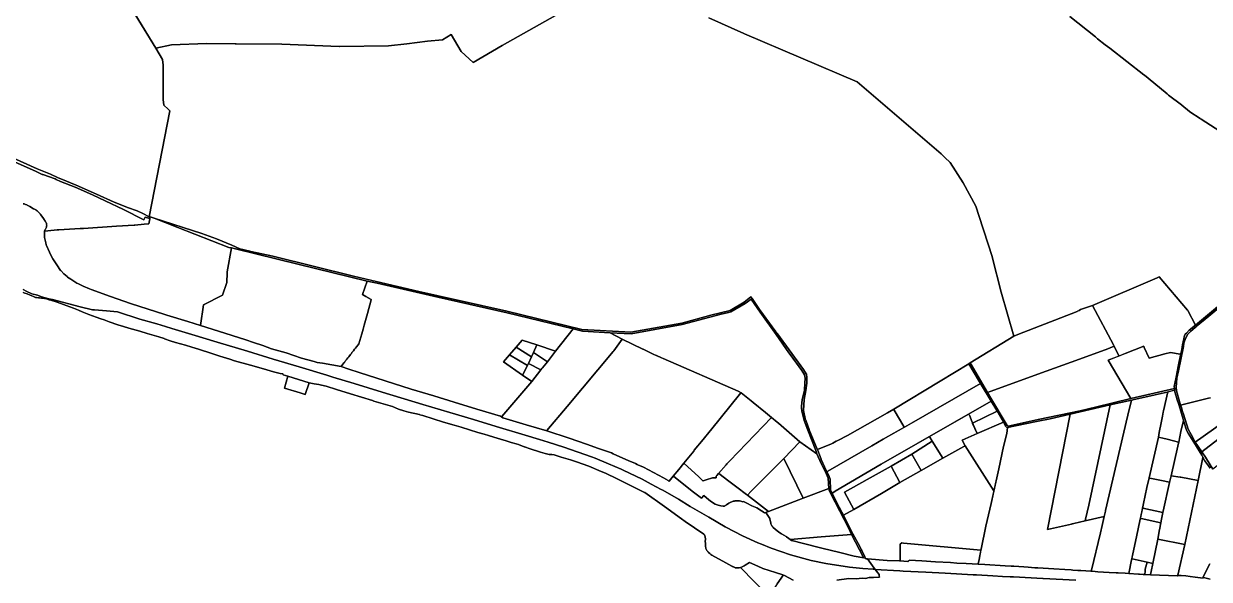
# Model space of a CAD drawing. Header units: metres. Extents: x 3 to 1005126, y 39 to 4383651.
# Drawn here: x 481018 to 484757, y 4370981 to 4372733 of the extents above; entities that cross this region are included whole.
import ezdxf

# ---------------------------------------------------------------- set-up
doc = ezdxf.new("R2010")
doc.units = ezdxf.units.M
doc.header["$MEASUREMENT"] = 0
doc.layers.add('TM_Llucmajor', color=7, linetype='Continuous')

msp = doc.modelspace()

# ---------------------------------------------------------------- linework, layer by layer
at = {"layer": 'TM_Llucmajor', "linetype": 'Continuous', "flags": 128}
for points in [[(481287.5, 4372897), (481434.6, 4372655.7), (481455.4, 4372619.7), (481457.9, 4372602.1), (481457.9, 4372601.6), (481457.7, 4372574.9), (481457.5, 4372552.1), (481457.4, 4372538.8), (481457.4, 4372538.2), (481458.1, 4372493.3), (481460.2, 4372476), (481473, 4372463.4), (481474.4, 4372462.1), (481478.3, 4372458.2), (481413.6, 4372124.1), (481393.3, 4372133.7), (481375.6, 4372142.5), (481345.1, 4372153), (481306.4, 4372168.3), (481303, 4372169.9), (481247.2, 4372195.5), (481183.1, 4372223), (481182.9, 4372223.1), (481134.7, 4372243.2), (481126.3, 4372246.8), (481124.1, 4372247.7), (481101.9, 4372258.4), (481060, 4372275.4), (480973.7, 4372313.4)], [(482695, 4372758.6), (482526.4, 4372663.7), (482435.5, 4372610.4), (482397.3, 4372644.9), (482366, 4372698.4), (482338.7, 4372682.2), (482291.1, 4372678), (482226.3, 4372669.1), (482168.4, 4372662.8), (482013.8, 4372660.4), (482013, 4372660.5), (481831.4, 4372668.6), (481688, 4372669.5), (481684.3, 4372669.5), (481594.1, 4372670), (481483.7, 4372665.9), (481434.6, 4372655.7), (481287.8, 4372896.6)], [(483178.2, 4372751.5), (483288.7, 4372701.5), (483291.2, 4372700.4), (483646.7, 4372549.3), (483911.4, 4372322.3), (483913.7, 4372320.1), (483914.5, 4372319.3), (483922.7, 4372311), (483939.2, 4372294.6), (483980.3, 4372231.3), (484020, 4372157.4), (484042.8, 4372089), (484046, 4372079.2), (484072.2, 4371998.6), (484072.4, 4371997.8), (484100.5, 4371885.6), (484139.9, 4371747.6), (484002.7, 4371662.9), (483998.7, 4371660.1), (483908.1, 4371605.3), (483761.8, 4371516.9), (483742.4, 4371505.9), (483615.9, 4371434.3), (483615.4, 4371434), (483585.1, 4371418.4), (483580.3, 4371415.7), (483569.8, 4371409.9), (483565.7, 4371407.6), (483520.8, 4371389.8), (483520.5, 4371390.5), (483520.4, 4371390.8), (483495, 4371452.4), (483494.8, 4371452.8), (483483.9, 4371482.4), (483483.8, 4371482.5), (483476.6, 4371512.6), (483478.8, 4371547.1), (483484.9, 4371576.3), (483487.1, 4371599.5), (483487.3, 4371615.8), (483486, 4371628.2), (483485.9, 4371628.3), (483476.7, 4371642.4), (483476.6, 4371642.5), (483394.8, 4371754.7), (483393.5, 4371756.4), (483390.3, 4371760.9), (483338.7, 4371831.8), (483315, 4371865.8), (483313.8, 4371867.4), (483311.2, 4371871.1), (483290.3, 4371854.5), (483246, 4371828.6), (483184.3, 4371813), (483093.6, 4371788.5), (482932.8, 4371759.4), (482777.6, 4371768.6), (482541.1, 4371826.1), (482461.6, 4371843.6), (482324.8, 4371874.6), (482264.3, 4371888.6), (482061.6, 4371935.5), (481803.9, 4371999.2), (481733.7, 4372014.1), (481731.6, 4372014.7), (481730.8, 4372014.9), (481699.3, 4372023.2), (481673.9, 4372033.8), (481626.3, 4372053.7), (481579.1, 4372071.3), (481429, 4372119.2), (481416.3, 4372124.1), (481416.2, 4372123.3), (481416.2, 4372123.3), (481413.6, 4372124.1), (481478.3, 4372458.2), (481474.4, 4372462.1), (481473, 4372463.4), (481460.2, 4372476), (481458.1, 4372493.3), (481457.4, 4372538.2), (481457.4, 4372538.8), (481457.5, 4372552.1), (481457.7, 4372574.9), (481457.9, 4372601.6), (481457.9, 4372602.1), (481455.4, 4372619.7), (481434.6, 4372655.7), (481483.7, 4372665.9), (481594.1, 4372670), (481684.3, 4372669.5), (481688, 4372669.5), (481831.4, 4372668.6), (482013, 4372660.5), (482013.8, 4372660.4), (482168.4, 4372662.8), (482226.3, 4372669.1), (482291.1, 4372678), (482338.7, 4372682.2), (482366, 4372698.4), (482397.3, 4372644.9), (482435.5, 4372610.4), (482526.4, 4372663.7), (482695, 4372758.6)], [(484884.5, 4371924.8), (484713.2, 4371781.6), (484688.6, 4371828), (484687.9, 4371829.3), (484598.6, 4371934.3), (484592.1, 4371931.6), (484388.1, 4371843.5), (484351.1, 4371831.2), (484350.9, 4371831.1), (484345.9, 4371828.5), (484341.3, 4371826.1), (484340.2, 4371825.5), (484152.6, 4371752.5), (484139.9, 4371747.6), (484100.5, 4371885.6), (484072.4, 4371997.8), (484072.2, 4371998.6), (484046, 4372079.2), (484042.8, 4372089), (484020, 4372157.4), (483980.3, 4372231.3), (483939.2, 4372294.6), (483922.7, 4372311), (483914.5, 4372319.3), (483913.7, 4372320.1), (483911.4, 4372322.3), (483646.7, 4372549.3), (483291.2, 4372700.4), (483288.7, 4372701.5), (483178.2, 4372751.5)], [(484805, 4372384.3), (484731.6, 4372431.4), (484729.2, 4372432.9), (484727.8, 4372433.8), (484695.5, 4372454.4), (484694.1, 4372455.6), (484670.2, 4372476), (484668.8, 4372477.1), (484628, 4372507.5), (484627.6, 4372507.7), (484624.5, 4372510.3), (484623.7, 4372511), (484599.3, 4372531.1), (484552.1, 4372570.2), (484550.4, 4372571.5), (484443.1, 4372655), (484428.6, 4372666.3), (484404.1, 4372685.3), (484402.1, 4372687), (484398.5, 4372689.9), (484397.5, 4372690.7), (484317.4, 4372755.8)], [(484317.4, 4372755.8), (484397.5, 4372690.7), (484398.5, 4372689.9), (484402.1, 4372687), (484404.1, 4372685.3), (484428.6, 4372666.3), (484443.1, 4372655), (484550.4, 4372571.5), (484552.1, 4372570.2), (484599.3, 4372531.1), (484623.7, 4372511), (484624.5, 4372510.3), (484627.6, 4372507.7), (484628, 4372507.5), (484668.8, 4372477.1), (484670.2, 4372476), (484694.1, 4372455.6), (484695.5, 4372454.4), (484727.8, 4372433.8), (484729.2, 4372432.9), (484731.6, 4372431.4), (484805, 4372384.3)], [(480973.7, 4372313.4), (481060, 4372275.4), (481101.9, 4372258.4), (481124.1, 4372247.7), (481126.3, 4372246.8), (481134.7, 4372243.2), (481182.9, 4372223.1), (481183.1, 4372223), (481247.2, 4372195.5), (481303, 4372169.9), (481306.4, 4372168.3), (481345.1, 4372153), (481375.6, 4372142.5), (481393.3, 4372133.7), (481413.6, 4372124.1), (481416.2, 4372123.3), (481415.2, 4372117.8), (481415.2, 4372117.8), (481411.7, 4372119.5), (481401.1, 4372122.6), (481396.9, 4372114.2), (481332.1, 4372146.3), (481275.2, 4372174.4), (481234.3, 4372193), (481180.4, 4372216.8), (481134.2, 4372234.9), (481119.8, 4372241.8), (481117.5, 4372242.9), (481078.7, 4372256.6), (481075.9, 4372257.6), (481057.1, 4372266.4), (480970, 4372305.4)], [(480970, 4372305.4), (481057.1, 4372266.4), (481075.9, 4372257.6), (481078.7, 4372256.6), (481117.5, 4372242.9), (481119.8, 4372241.8), (481134.2, 4372234.9), (481180.4, 4372216.8), (481234.3, 4372193), (481275.2, 4372174.4), (481332.1, 4372146.3), (481396.9, 4372114.2), (481401.1, 4372122.6), (481411.7, 4372119.5), (481415.2, 4372117.8), (481412.4, 4372101.4), (481412.4, 4372101.4), (481397.4, 4372100.2), (481368.7, 4372097.8), (481366.5, 4372097.6), (481310.6, 4372093.9), (481206.9, 4372087.1), (481197.7, 4372086.4), (481195.7, 4372086.3), (481128.9, 4372082.5), (481127.6, 4372082.5), (481123.7, 4372082.1), (481093.5, 4372079.2), (481084, 4372078.3), (481083.8, 4372078.3), (481083.9, 4372079.4), (481085.9, 4372083.3), (481087, 4372085.1), (481088, 4372086.9), (481088.9, 4372088.8), (481089.1, 4372089.4), (481089.5, 4372090.8), (481089.6, 4372091), (481090, 4372092.8), (481090.2, 4372094.9), (481090.3, 4372096.9), (481090.2, 4372099), (481089.8, 4372101.1), (481089.4, 4372102.8), (481089.3, 4372103.1), (481088.5, 4372105.1), (481087.6, 4372107), (481086.5, 4372108.8), (481085.5, 4372110.2), (481079.9, 4372118.5), (481077.9, 4372121.4), (481071.1, 4372130.9), (481069.3, 4372133.1), (481066.6, 4372136.4), (481064.3, 4372138.8), (481063.5, 4372139.5), (481060.2, 4372142.4), (481057.3, 4372144.5), (481056.2, 4372145.2), (481053.5, 4372146.8), (481052, 4372147.7), (481051.8, 4372147.8), (481048.7, 4372149.3), (481037, 4372156.2), (481031, 4372159.4), (481028.5, 4372160.7), (481027.2, 4372161.3), (481023.1, 4372162.9), (481019, 4372164.1), (481016.6, 4372164.6)], [(481016.6, 4372164.6), (481019, 4372164.1), (481023.1, 4372162.9), (481027.2, 4372161.3), (481028.5, 4372160.7), (481031, 4372159.4), (481037, 4372156.2), (481048.7, 4372149.3), (481051.8, 4372147.8), (481052, 4372147.7), (481053.5, 4372146.8), (481056.2, 4372145.2), (481057.3, 4372144.5), (481060.2, 4372142.4), (481063.5, 4372139.5), (481064.3, 4372138.8), (481066.6, 4372136.4), (481069.3, 4372133.1), (481071.1, 4372130.9), (481077.9, 4372121.4), (481079.9, 4372118.5), (481085.5, 4372110.2), (481086.5, 4372108.8), (481087.6, 4372107), (481088.5, 4372105.1), (481089.3, 4372103.1), (481089.4, 4372102.8), (481089.8, 4372101.1), (481090.2, 4372099), (481090.3, 4372096.9), (481090.2, 4372094.9), (481090, 4372092.8), (481089.6, 4372091), (481089.5, 4372090.8), (481089.1, 4372089.4), (481088.9, 4372088.8), (481088, 4372086.9), (481087, 4372085.1), (481085.9, 4372083.3), (481083.9, 4372079.4), (481083.8, 4372078.3), (481083.7, 4372076.9), (481083.4, 4372067.9), (481083.9, 4372058.9), (481085.2, 4372050), (481087.3, 4372041.2), (481089.1, 4372035.4), (481090.1, 4372032.7), (481098.7, 4372012.1), (481098.9, 4372011.6), (481109.5, 4371991.5), (481121.9, 4371972.3), (481133.9, 4371954.8), (481134.6, 4371954), (481144.3, 4371943.9), (481154.4, 4371935.1), (481154.8, 4371934.8), (481156.3, 4371933.1), (481166.1, 4371926.6), (481185.1, 4371914.7), (481190.2, 4371911.9), (481205, 4371904.6), (481225.7, 4371896.2), (481230.1, 4371894.4), (481291.5, 4371872.3), (481354.9, 4371850.4), (481462.7, 4371815.6), (481468.8, 4371813.6), (481535.1, 4371793.6), (481631.7, 4371763), (481718, 4371735.7), (481742.6, 4371727), (481772.3, 4371717.7), (481799.1, 4371707.3), (481845.8, 4371694.2), (481893.9, 4371678.1), (481933.5, 4371667.4), (481942.8, 4371664.7), (481959.7, 4371662.5), (482018.5, 4371651.1), (482043.3, 4371643), (482076.2, 4371632.9), (482157.8, 4371605.9), (482240, 4371580.4), (482311.7, 4371558.8), (482375.2, 4371538.7), (482447, 4371517.1), (482521.5, 4371494.7), (482524.3, 4371492.9), (482528.9, 4371490), (482602.5, 4371467.5), (482667.2, 4371448.4), (482667.6, 4371448.3), (482737.7, 4371425.2), (482792.7, 4371406.4), (482831, 4371393.4), (482858.9, 4371383.9), (482871.1, 4371378.9), (482877, 4371376.2), (482878.5, 4371375.6), (482923.8, 4371355.4), (482946.9, 4371345.6), (482953, 4371342.8), (482955, 4371341.8), (482972, 4371333.8), (483004.1, 4371317.5), (483035.4, 4371300.1), (483050.1, 4371292), (483052.6, 4371290.4), (483053.1, 4371290), (483066.1, 4371305.8), (483066.8, 4371305.3), (483126.2, 4371258.3), (483155, 4371236), (483163, 4371245), (483163.2, 4371244.9), (483178.6, 4371231.1), (483186.8, 4371224.4), (483198, 4371218), (483207.5, 4371214.7), (483216.1, 4371211.8), (483223.9, 4371210.9), (483225.6, 4371211.1), (483227.4, 4371211.5), (483229.1, 4371212.1), (483229.4, 4371212.3), (483230.7, 4371212.9), (483232.3, 4371213.9), (483233.7, 4371215), (483242, 4371220.2), (483243.6, 4371221.2), (483246.1, 4371222.6), (483247.5, 4371223.3), (483251.5, 4371225.1), (483255.7, 4371226.5), (483259, 4371227.4), (483260, 4371227.6), (483263.8, 4371228.1), (483267.6, 4371228.4), (483271.4, 4371228.3), (483275.1, 4371227.8), (483275.5, 4371227.8), (483278.9, 4371227.1), (483282.5, 4371226), (483284.8, 4371225.1), (483287.5, 4371225.6), (483298.2, 4371220.8), (483313.9, 4371212.6), (483324.6, 4371208), (483329.7, 4371205.6), (483345.1, 4371196.8), (483349.9, 4371193.4), (483351, 4371192.5), (483354, 4371189.9), (483358.4, 4371191.5), (483358.4, 4371191.5), (483371, 4371172.1), (483371.1, 4371171.6), (483373.9, 4371157.8), (483374.4, 4371155.7), (483375, 4371153.7), (483375.9, 4371151.7), (483376.9, 4371149.9), (483377.2, 4371149.3), (483378.1, 4371148.1), (483379.4, 4371146.5), (483380.9, 4371145), (483381.7, 4371144.3), (483394.4, 4371133.5), (483402.4, 4371127.5), (483408.1, 4371123.7), (483422.5, 4371115.2), (483423.8, 4371114.6), (483430.8, 4371109.7), (483439.1, 4371103.3), (483443.8, 4371101.7), (483444.3, 4371101.6), (483473.2, 4371094.2), (483534.7, 4371078.4), (483591.1, 4371064.9), (483637.1, 4371053.9), (483666.8, 4371047.8), (483671.8, 4371046.7), (483673.6, 4371045.3), (483678.9, 4371045), (483694.2, 4371023.3), (483703.1, 4371011.7), (483697, 4371012.2), (483664, 4371014.9), (483621.9, 4371018.8), (483547.5, 4371030.1), (483501.2, 4371039.9), (483436, 4371057.5), (483375, 4371078.6), (483344.5, 4371091), (483333, 4371095.7), (483284.5, 4371117.6), (483231.7, 4371145.1), (483230.1, 4371146), (483178.4, 4371176.1), (483119.9, 4371210.3), (483082.4, 4371233.1), (483033, 4371261.3), (483027.8, 4371264.1), (482997.1, 4371280.4), (482967.8, 4371295.9), (482908.7, 4371324.6), (482902.3, 4371327.7), (482862.3, 4371344.4), (482819.8, 4371362.2), (482808.4, 4371366.9), (482720.8, 4371397.1), (482671.6, 4371412.6), (482644.8, 4371421), (482599.5, 4371435.3), (482507.4, 4371462.9), (482436, 4371484.4), (482362.1, 4371506.5), (482276.9, 4371532.1), (482148.8, 4371570.5), (482060.4, 4371598.1), (481992.9, 4371618.3), (481973.4, 4371624.1), (481886.4, 4371650.1), (481804.7, 4371674.5), (481724, 4371699.7), (481627.9, 4371728), (481547.9, 4371752.4), (481485, 4371771.6), (481464.7, 4371777.8), (481437.7, 4371786), (481384, 4371801.3), (481313.3, 4371823.7), (481278.6, 4371826.8), (481240.7, 4371830.2), (481235.3, 4371830.2), (481195.7, 4371839.9), (481108.6, 4371862.6), (481097.5, 4371865.5), (481073.5, 4371871.8), (481061.4, 4371876.1), (481043.9, 4371880.6), (481025.9, 4371889.3), (481018, 4371893.1), (481015.7, 4371894.2)], [(484759.2, 4371330.7), (484754, 4371337.9), (484742.1, 4371355.3), (484738.8, 4371361.7), (484733, 4371372.1), (484716.7, 4371398.9), (484716.8, 4371399), (484690.6, 4371441.6), (484686, 4371448.3), (484683, 4371456.9), (484674.7, 4371485.2), (484661.3, 4371528.9), (484654.5, 4371549.8), (484654.2, 4371551), (484647.8, 4371571.3), (484646.5, 4371576.8), (484647.8, 4371577.1), (484646.7, 4371582.5), (484646.4, 4371588.2), (484652.1, 4371618.2), (484660.1, 4371657.3), (484666.1, 4371687.6), (484669.8, 4371705), (484671.9, 4371720.3), (484674.1, 4371729.1), (484676.4, 4371738.8), (484677.9, 4371744.9), (484680.1, 4371751.6), (484680.9, 4371754.1), (484684.5, 4371757), (484693.8, 4371765.8), (484713.2, 4371781.6), (484884.5, 4371924.8)], [(481015.7, 4371894.2), (481018, 4371893.1), (481025.9, 4371889.3), (481043.9, 4371880.6), (481061.4, 4371876.1), (481073.5, 4371871.8), (481097.5, 4371865.5), (481108.6, 4371862.6), (481195.7, 4371839.9), (481235.3, 4371830.2), (481240.7, 4371830.2), (481278.6, 4371826.8), (481313.3, 4371823.7), (481384, 4371801.3), (481437.7, 4371786), (481464.7, 4371777.8), (481485, 4371771.6), (481547.9, 4371752.4), (481627.9, 4371728), (481724, 4371699.7), (481804.7, 4371674.5), (481886.4, 4371650.1), (481973.4, 4371624.1), (481992.9, 4371618.3), (482060.4, 4371598.1), (482148.8, 4371570.5), (482276.9, 4371532.1), (482362.1, 4371506.5), (482436, 4371484.4), (482507.4, 4371462.9), (482599.5, 4371435.3), (482644.8, 4371421), (482671.6, 4371412.6), (482720.8, 4371397.1), (482808.4, 4371366.9), (482819.8, 4371362.2), (482862.3, 4371344.4), (482902.3, 4371327.7), (482908.7, 4371324.6), (482967.8, 4371295.9), (482997.1, 4371280.4), (483027.8, 4371264.1), (483033, 4371261.3), (483082.4, 4371233.1), (483119.9, 4371210.3), (483178.4, 4371176.1), (483230.1, 4371146), (483231.7, 4371145.1), (483284.5, 4371117.6), (483333, 4371095.7), (483344.5, 4371091), (483375, 4371078.6), (483436, 4371057.5), (483501.2, 4371039.9), (483547.5, 4371030.1), (483621.9, 4371018.8), (483664, 4371014.9), (483697, 4371012.2), (483703.1, 4371011.7), (483715.2, 4370995.7), (483716, 4370991.6), (483716.7, 4370987.8), (483698, 4370986.4), (483684.4, 4370986), (483672.2, 4370983.5), (483662.2, 4370983.7), (483652.1, 4370983), (483644.7, 4370982.5), (483620.2, 4370982.7), (483582.2, 4370978.3)], [(481016.4, 4371885.5), (481021.7, 4371883.4), (481028.7, 4371880.9), (481038.5, 4371877), (481048.3, 4371872.4), (481054.8, 4371869.6), (481058.7, 4371868.8), (481064.1, 4371868.4), (481067.8, 4371868.1), (481073.9, 4371867.6), (481079.8, 4371866.7), (481083.4, 4371866.2), (481089.9, 4371864.5), (481098.4, 4371862.3), (481100.3, 4371861.7), (481123, 4371854.1), (481151.9, 4371843.8), (481175, 4371835.5), (481190.2, 4371829.2), (481202.4, 4371823.8), (481223.3, 4371815.5), (481245.9, 4371807.7), (481260.8, 4371802.3), (481271.5, 4371798.4), (481287.8, 4371792.4), (481315.1, 4371783.4), (481332.5, 4371777.6), (481349.6, 4371772.6), (481384.2, 4371762.7), (481406.9, 4371755.9), (481444.4, 4371744.7), (481460.3, 4371739.5), (481461.4, 4371739.2), (481480.1, 4371732.7), (481496.6, 4371727.8), (481527.8, 4371718.6), (481548.5, 4371712.5), (481568.9, 4371706.7), (481611.4, 4371692.6), (481636.5, 4371684.5), (481667.6, 4371674.5), (481682.2, 4371670), (481732.7, 4371656.1), (481766.5, 4371646.8), (481784.4, 4371641.1), (481805.6, 4371635.2), (481827, 4371630), (481835.3, 4371628.6), (481836.4, 4371625.3), (481850.8, 4371620.8), (481840.2, 4371582.8), (481889.3, 4371568.4), (481905.9, 4371563.6), (481917.8, 4371600.2), (481934.2, 4371596.9), (481948.3, 4371594.4), (481957.4, 4371592.6), (481972, 4371589.1), (482004.2, 4371578.7), (482048.4, 4371565.2), (482118.2, 4371543.9), (482121.9, 4371542.8), (482180.8, 4371525.3), (482200.2, 4371517.3), (482216.7, 4371512.1), (482231.7, 4371507.9), (482265.6, 4371499.9), (482266.8, 4371499.5), (482276.2, 4371496.6), (482341.5, 4371476.5), (482375.1, 4371466.9), (482397.9, 4371459.9), (482449.8, 4371443.8), (482470.3, 4371437.9), (482483.7, 4371433.6), (482500.5, 4371428.7), (482521.3, 4371422.7), (482539.3, 4371417), (482555.2, 4371412.2), (482570.4, 4371407.7), (482577.8, 4371405.2), (482595.7, 4371398.3), (482597.1, 4371397.9), (482600.2, 4371396.9), (482612.1, 4371392.9), (482648.1, 4371382), (482662.7, 4371377.5), (482674.7, 4371374.6), (482683.6, 4371373.7), (482690.7, 4371372.7), (482694, 4371371.9), (482712.9, 4371365.9), (482742, 4371357), (482761.6, 4371350.6), (482799.6, 4371337), (482838.6, 4371321), (482852.5, 4371315), (482854.3, 4371314.2), (482886.8, 4371298.9), (482973.2, 4371255.5), (482976.5, 4371253.9), (483038.6, 4371209.9), (483092.4, 4371171.2), (483104.3, 4371162.9), (483162.2, 4371122.9), (483163, 4371122.3), (483164, 4371121.4), (483164.8, 4371120.4), (483165.4, 4371119.2), (483165.6, 4371118.7), (483165.9, 4371118), (483166.7, 4371114.9), (483167.3, 4371111.8), (483167.5, 4371110.2), (483167.6, 4371108.6), (483167.6, 4371105.4), (483167.3, 4371102.3), (483167.7, 4371092.2), (483168.4, 4371084.2), (483168.5, 4371082.7), (483168.9, 4371080.4), (483169.5, 4371078.2), (483170.2, 4371076), (483171.2, 4371073.9), (483172.5, 4371071.5), (483173.9, 4371069.3), (483175.6, 4371067.3), (483176, 4371066.8), (483177.4, 4371065.3), (483181.2, 4371061.9), (483182.2, 4371061.1), (483185.2, 4371058.9), (483187.9, 4371056.3), (483231.7, 4371032.4), (483250.8, 4371021.9), (483252.4, 4371021.4), (483254.5, 4371020.5), (483255.4, 4371020), (483256.5, 4371019.4), (483258.4, 4371018.4), (483260.5, 4371017.6), (483261.7, 4371017.2), (483262.6, 4371017), (483264.5, 4371016.7), (483266.4, 4371016.6), (483267, 4371016.6), (483268.2, 4371016.7), (483274.3, 4371017.2), (483278, 4371017.8), (483368.2, 4370926.4)], [(483444.7, 4370977.8), (483417.6, 4370993), (483417.1, 4370992.4), (483414, 4370994), (483411.6, 4370994.7), (483389.2, 4371001.7), (483348.8, 4371014.2), (483332.5, 4371021.8), (483307.1, 4371033.6), (483293.2, 4371025.2), (483289.8, 4371023.3), (483281.2, 4371019.2), (483278, 4371017.8), (483274.3, 4371017.2), (483268.2, 4371016.7), (483267, 4371016.6), (483266.4, 4371016.6), (483264.5, 4371016.7), (483262.6, 4371017), (483261.7, 4371017.2), (483260.5, 4371017.6), (483258.4, 4371018.4), (483256.5, 4371019.4), (483255.4, 4371020), (483254.5, 4371020.5), (483252.4, 4371021.4), (483250.8, 4371021.9), (483231.7, 4371032.4), (483187.9, 4371056.3), (483185.2, 4371058.9), (483182.2, 4371061.1), (483181.2, 4371061.9), (483177.4, 4371065.3), (483176, 4371066.8), (483175.6, 4371067.3), (483173.9, 4371069.3), (483172.5, 4371071.5), (483171.2, 4371073.9), (483170.2, 4371076), (483169.5, 4371078.2), (483168.9, 4371080.4), (483168.5, 4371082.7), (483168.4, 4371084.2), (483167.7, 4371092.2), (483167.3, 4371102.3), (483167.6, 4371105.4), (483167.6, 4371108.6), (483167.5, 4371110.2), (483167.3, 4371111.8), (483166.7, 4371114.9), (483165.9, 4371118), (483165.6, 4371118.7), (483165.4, 4371119.2), (483164.8, 4371120.4), (483164, 4371121.4), (483163, 4371122.3), (483162.2, 4371122.9), (483104.3, 4371162.9), (483092.4, 4371171.2), (483038.6, 4371209.9), (482976.5, 4371253.9), (482973.2, 4371255.5), (482886.8, 4371298.9), (482854.3, 4371314.2), (482852.5, 4371315), (482838.6, 4371321), (482799.6, 4371337), (482761.6, 4371350.6), (482742, 4371357), (482712.9, 4371365.9), (482694, 4371371.9), (482690.7, 4371372.7), (482683.6, 4371373.7), (482674.7, 4371374.6), (482662.7, 4371377.5), (482648.1, 4371382), (482612.1, 4371392.9), (482600.2, 4371396.9), (482597.1, 4371397.9), (482595.7, 4371398.3), (482577.8, 4371405.2), (482570.4, 4371407.7), (482555.2, 4371412.2), (482539.3, 4371417), (482521.3, 4371422.7), (482500.5, 4371428.7), (482483.7, 4371433.6), (482470.3, 4371437.9), (482449.8, 4371443.8), (482397.9, 4371459.9), (482375.1, 4371466.9), (482341.5, 4371476.5), (482276.2, 4371496.6), (482266.8, 4371499.5), (482265.6, 4371499.9), (482231.7, 4371507.9), (482216.7, 4371512.1), (482200.2, 4371517.3), (482180.8, 4371525.3), (482121.9, 4371542.8), (482118.2, 4371543.9), (482048.4, 4371565.2), (482004.2, 4371578.7), (481972, 4371589.1), (481957.4, 4371592.6), (481948.3, 4371594.4), (481934.2, 4371596.9), (481917.8, 4371600.2), (481850.8, 4371620.8), (481836.4, 4371625.3), (481835.3, 4371628.6), (481827, 4371630), (481805.6, 4371635.2), (481784.4, 4371641.1), (481766.5, 4371646.8), (481732.7, 4371656.1), (481682.2, 4371670), (481667.6, 4371674.5), (481636.5, 4371684.5), (481611.4, 4371692.6), (481568.9, 4371706.7), (481548.5, 4371712.5), (481527.8, 4371718.6), (481496.6, 4371727.8), (481480.1, 4371732.7), (481461.4, 4371739.2), (481460.3, 4371739.5), (481444.4, 4371744.7), (481406.9, 4371755.9), (481384.2, 4371762.7), (481349.6, 4371772.6), (481332.5, 4371777.6), (481315.1, 4371783.4), (481287.8, 4371792.4), (481271.5, 4371798.4), (481260.8, 4371802.3), (481245.9, 4371807.7), (481223.3, 4371815.5), (481202.4, 4371823.8), (481190.2, 4371829.2), (481175, 4371835.5), (481151.9, 4371843.8), (481123, 4371854.1), (481100.3, 4371861.7), (481098.4, 4371862.3), (481089.9, 4371864.5), (481083.4, 4371866.2), (481079.8, 4371866.7), (481073.9, 4371867.6), (481067.8, 4371868.1), (481064.1, 4371868.4), (481058.7, 4371868.8), (481054.8, 4371869.6), (481048.3, 4371872.4), (481038.5, 4371877), (481028.7, 4371880.9), (481021.7, 4371883.4), (481016.4, 4371885.5)], [(484760.7, 4371553.3), (484753.9, 4371551.5), (484666, 4371529.2), (484652.9, 4371574.7), (484652.9, 4371574.7), (484652.2, 4371586.9), (484654.9, 4371614.5), (484659.6, 4371638.4), (484675.6, 4371715.1), (484675.6, 4371715.2), (484676.6, 4371725.1), (484681.3, 4371740.4), (484687.5, 4371751.9), (484688.3, 4371752.7), (484697.3, 4371762.2), (484712.2, 4371774.7), (484715, 4371777), (484715.3, 4371777.3), (484755, 4371810.3), (484860.2, 4371897.9)], [(484860.2, 4371897.9), (484755, 4371810.3), (484715.3, 4371777.3), (484715, 4371777), (484712.2, 4371774.7), (484697.3, 4371762.2), (484688.3, 4371752.7), (484687.5, 4371751.9), (484681.3, 4371740.4), (484676.6, 4371725.1), (484675.6, 4371715.2), (484675.6, 4371715.1), (484659.6, 4371638.4), (484654.9, 4371614.5), (484652.2, 4371586.9), (484652.9, 4371574.7), (484666, 4371529.2), (484668.6, 4371522.3), (484672.5, 4371509.6), (484675.1, 4371501.1), (484689.7, 4371453.6), (484700.1, 4371437), (484712.7, 4371413), (484733.5, 4371383), (484744.5, 4371365.4), (484747.8, 4371360.1), (484767.8, 4371327.8)], [(484802.7, 4371477.4), (484712.7, 4371413), (484700.1, 4371437), (484689.7, 4371453.6), (484675.1, 4371501.1), (484672.5, 4371509.6), (484668.6, 4371522.3), (484668.6, 4371522.3), (484666, 4371529.2), (484753.9, 4371551.5), (484760.7, 4371553.3)], [(484758, 4371029.6), (484754.2, 4371021.7), (484736.4, 4370985.3), (484736.4, 4370985.3), (484737.1, 4370985.2), (484737.5, 4370985.1), (484737, 4370983.8), (484712.5, 4370987.6), (484696, 4370989.7), (484682.4, 4370991.1), (484668.4, 4370992.1), (484658, 4370992.9), (484657.5, 4370991), (484656.6, 4370991), (484657, 4370992.6), (484657.2, 4370993.5), (484679.8, 4371090.5), (484721.9, 4371291.9), (484736.8, 4371364.4), (484736.9, 4371365.1), (484738.8, 4371361.7), (484742.1, 4371355.3), (484754, 4371337.9), (484759.2, 4371330.7)], [(484336.3, 4370977.7), (484232.8, 4370983.5), (484231.8, 4370983.5), (484139.7, 4370988.2), (484133, 4370988.5), (484128.3, 4370988.7), (484104.3, 4370989.9), (484074.5, 4370991.5), (484022.4, 4370994.5), (484012.2, 4370995), (483924.2, 4370999.4), (483862.7, 4371003), (483791.4, 4371006.5), (483780.4, 4371007.1), (483760.4, 4371008.4), (483721.6, 4371010.8), (483703.1, 4371011.7), (483694.2, 4371023.3), (483678.9, 4371045), (483740.9, 4371040.1), (483780.3, 4371038.4), (483780.9, 4371038.3), (483805.8, 4371037.1), (483806.7, 4371037.1), (483807.5, 4371037.4), (483808.3, 4371037.8), (483809, 4371038.4), (483809.3, 4371038.9), (483809.5, 4371039.2), (483809.8, 4371040), (483809.9, 4371040.8), (483849.9, 4371038.4), (483893.4, 4371035.7), (483940.6, 4371033.2), (483960.2, 4371031.9), (483990, 4371030.4), (484027.8, 4371028.2), (484029.4, 4371028.1), (484048.7, 4371027), (484112.8, 4371023.5), (484131.7, 4371022.5), (484135.5, 4371022.2), (484140.1, 4371021.9), (484171.4, 4371020), (484171.5, 4371019.4), (484185.2, 4371018.5), (484206.1, 4371017.1), (484216.4, 4371016.5), (484233.3, 4371015.4), (484266.8, 4371013.2), (484301.1, 4371011.2), (484321, 4371009.9), (484326, 4371009.5), (484342.2, 4371008.8), (484351.9, 4371007.8), (484383.5, 4371006), (484384.8, 4371006), (484396.9, 4371005.2), (484405.1, 4371004.6), (484440.8, 4371002.5), (484463.1, 4371001.2), (484468.9, 4371000.9), (484491.7, 4370999.4), (484502.5, 4370998.7), (484502.5, 4370998.7), (484503.5, 4370998.6), (484533.1, 4370997), (484533.1, 4370996.4), (484536.5, 4370996.3), (484547.9, 4370996), (484550.6, 4370995.9), (484553.6, 4370995.8), (484554.4, 4370995.8), (484555.5, 4370995.7), (484571.1, 4370995.1), (484571.3, 4370995.1), (484599.3, 4370993.5), (484656.6, 4370991), (484657.5, 4370991), (484658, 4370992.9), (484668.4, 4370992.1), (484682.4, 4370991.1), (484696, 4370989.7), (484712.5, 4370987.6), (484737, 4370983.8), (484737.5, 4370985.1), (484738.3, 4370986.2), (484759.6, 4370981.4)], [(484759.6, 4370981.4), (484738.3, 4370986.2), (484737.5, 4370985.1), (484737.5, 4370985.1), (484737.1, 4370985.2), (484736.4, 4370985.3), (484754.2, 4371021.7), (484758, 4371029.6)], [(483393.6, 4370966.3), (483413.5, 4370994.2), (483414, 4370994), (483417.1, 4370992.4), (483417.1, 4370992.4), (483417.6, 4370993), (483444.7, 4370977.8)], [(483582.2, 4370978.3), (483620.2, 4370982.7), (483644.7, 4370982.5), (483652.1, 4370983), (483662.2, 4370983.7), (483672.2, 4370983.5), (483684.4, 4370986), (483698, 4370986.4), (483716.7, 4370987.8), (483716, 4370991.6), (483715.2, 4370995.7), (483703.1, 4371011.7), (483721.6, 4371010.8), (483760.4, 4371008.4), (483780.4, 4371007.1), (483791.4, 4371006.5), (483862.7, 4371003), (483924.2, 4370999.4), (484012.2, 4370995), (484022.4, 4370994.5), (484074.5, 4370991.5), (484104.3, 4370989.9), (484128.3, 4370988.7), (484133, 4370988.5), (484139.7, 4370988.2), (484231.8, 4370983.5), (484232.8, 4370983.5), (484336.3, 4370977.7)]]:
    msp.add_lwpolyline(points, dxfattribs=at)
for points in [[(481659.8, 4371950), (481659.4, 4371947.9), (481659.4, 4371946.5), (481658.3, 4371916.1), (481644.7, 4371877), (481584.6, 4371845.6), (481575, 4371780.9), (481535.1, 4371793.6), (481468.8, 4371813.6), (481462.7, 4371815.6), (481354.9, 4371850.4), (481291.5, 4371872.3), (481230.1, 4371894.4), (481225.7, 4371896.2), (481205, 4371904.6), (481190.2, 4371911.9), (481185.1, 4371914.7), (481166.1, 4371926.6), (481156.3, 4371933.1), (481154.8, 4371934.8), (481154.4, 4371935.1), (481144.3, 4371943.9), (481134.6, 4371954), (481133.9, 4371954.8), (481121.9, 4371972.3), (481109.5, 4371991.5), (481098.9, 4372011.6), (481098.7, 4372012.1), (481090.1, 4372032.7), (481089.1, 4372035.4), (481087.3, 4372041.2), (481085.2, 4372050), (481083.9, 4372058.9), (481083.4, 4372067.9), (481083.7, 4372076.9), (481083.8, 4372078.3), (481084, 4372078.3), (481093.5, 4372079.2), (481123.7, 4372082.1), (481127.6, 4372082.5), (481128.9, 4372082.5), (481195.7, 4372086.3), (481197.7, 4372086.4), (481206.9, 4372087.1), (481310.6, 4372093.9), (481366.5, 4372097.6), (481368.7, 4372097.8), (481397.4, 4372100.2), (481412.4, 4372101.4), (481415.2, 4372117.8), (481416.2, 4372123.3), (481416.3, 4372124.1), (481429, 4372119.2), (481504, 4372090), (481664.9, 4372027.4), (481673, 4372025.4), (481659.8, 4371950)], [(482101.2, 4371921.2), (482101, 4371920.7), (481882.5, 4371974.1), (481685.8, 4372022.3), (481673, 4372025.4), (481664.9, 4372027.4), (481504, 4372090), (481429, 4372119.2), (481579.1, 4372071.3), (481626.3, 4372053.7), (481673.9, 4372033.8), (481699.3, 4372023.2), (481730.8, 4372014.9), (481731.6, 4372014.7), (481733.7, 4372014.1), (481803.9, 4371999.2), (482061.6, 4371935.5), (482076.7, 4371932), (482264.3, 4371888.6), (482324.8, 4371874.6), (482461.6, 4371843.6), (482541.1, 4371826.1), (482777.6, 4371768.6), (482932.8, 4371759.4), (483093.6, 4371788.5), (483184.3, 4371813), (483246, 4371828.6), (483290.3, 4371854.5), (483311.2, 4371871.1), (483313.8, 4371867.4), (483315, 4371865.8), (483312.4, 4371863.9), (483293.2, 4371850.4), (483247.9, 4371824), (483240.2, 4371822), (483217.4, 4371816.2), (483094.7, 4371783.6), (482933.1, 4371754.4), (482867.6, 4371758.3), (482779.8, 4371763.5), (482750.6, 4371770.1), (482542.8, 4371821), (482323.9, 4371870.3), (482132.3, 4371914.1), (482101.2, 4371921.2)], [(481685.8, 4372022.3), (481882.5, 4371974.1), (482101, 4371920.7), (482086.8, 4371879), (482096.9, 4371872.7), (482113.5, 4371862.4), (482113.3, 4371861.6), (482101.9, 4371819.1), (482096, 4371797.2), (482091.9, 4371782), (482088.5, 4371769.1), (482086.5, 4371762), (482084.4, 4371754.8), (482081.1, 4371744), (482074.6, 4371723.1), (482074.4, 4371722.6), (482072.5, 4371720.1), (482067.8, 4371714.1), (482064, 4371709.2), (482061.5, 4371706.1), (482057.6, 4371701.1), (482053.1, 4371695.3), (482051.3, 4371693), (482048.3, 4371689.2), (482046, 4371686.2), (482044.9, 4371684.8), (482042.7, 4371682), (482040.1, 4371678.7), (482037.2, 4371674.9), (482035.3, 4371672.5), (482033.7, 4371670.4), (482032.9, 4371669.5), (482031.9, 4371668.2), (482030.1, 4371665.9), (482029.1, 4371664.5), (482028.4, 4371663.7), (482027.7, 4371662.8), (482018.5, 4371651.1), (481959.7, 4371662.5), (481942.8, 4371664.7), (481933.5, 4371667.4), (481893.9, 4371678.1), (481845.8, 4371694.2), (481799.1, 4371707.3), (481772.3, 4371717.7), (481742.6, 4371727), (481718, 4371735.7), (481631.7, 4371763), (481575, 4371780.9), (481584.6, 4371845.6), (481644.7, 4371877), (481658.3, 4371916.1), (481659.4, 4371946.5), (481659.4, 4371947.9), (481659.8, 4371950), (481673, 4372025.4), (481685.8, 4372022.3)], [(482043.3, 4371643), (482018.5, 4371651.1), (482027.7, 4371662.8), (482028.4, 4371663.7), (482029.1, 4371664.5), (482030.1, 4371665.9), (482031.9, 4371668.2), (482032.9, 4371669.5), (482033.7, 4371670.4), (482035.3, 4371672.5), (482037.2, 4371674.9), (482040.1, 4371678.7), (482042.7, 4371682), (482044.9, 4371684.8), (482046, 4371686.2), (482048.3, 4371689.2), (482051.3, 4371693), (482053.1, 4371695.3), (482057.6, 4371701.1), (482061.5, 4371706.1), (482064, 4371709.2), (482067.8, 4371714.1), (482072.5, 4371720.1), (482074.4, 4371722.6), (482074.6, 4371723.1), (482081.1, 4371744), (482084.4, 4371754.8), (482086.5, 4371762), (482088.5, 4371769.1), (482091.9, 4371782), (482096, 4371797.2), (482101.9, 4371819.1), (482113.3, 4371861.6), (482113.5, 4371862.4), (482096.9, 4371872.7), (482086.8, 4371879), (482101.2, 4371921.2), (482132.3, 4371914.1), (482323.9, 4371870.3), (482542.8, 4371821), (482750.6, 4371770.1), (482694.8, 4371699.6), (482636.5, 4371720.2), (482589.7, 4371735.1), (482570.4, 4371713.1), (482549.6, 4371688.6), (482531.4, 4371666), (482590.8, 4371623.8), (482619.8, 4371604.8), (482525.2, 4371493.9), (482524.3, 4371492.9), (482521.5, 4371494.7), (482447, 4371517.1), (482375.2, 4371538.7), (482311.7, 4371558.8), (482240, 4371580.4), (482157.8, 4371605.9), (482076.2, 4371632.9), (482043.3, 4371643)], [(484491.5, 4371692.4), (484471.8, 4371684.6), (484471.5, 4371685.2), (484456.6, 4371715.5), (484455.4, 4371717.9), (484454.5, 4371719.4), (484454.4, 4371719.7), (484388.1, 4371843.5), (484592.1, 4371931.6), (484598.6, 4371934.3), (484687.9, 4371829.3), (484688.6, 4371828), (484713.2, 4371781.6), (484693.8, 4371765.8), (484684.5, 4371757), (484680.9, 4371754.1), (484680.1, 4371751.6), (484677.9, 4371744.9), (484676.4, 4371738.8), (484674.1, 4371729.1), (484671.9, 4371720.3), (484669.8, 4371705), (484666.6, 4371690), (484664.6, 4371690.5), (484634, 4371695.7), (484616.2, 4371691.6), (484566.9, 4371678.3), (484551.4, 4371711.8), (484550, 4371715.4), (484491.5, 4371692.4)], [(483270.6, 4371574), (483034.1, 4371676.9), (483028.9, 4371679.2), (483013.4, 4371686), (483012.5, 4371686.4), (483002.7, 4371691), (482970.9, 4371705.9), (482970.5, 4371706.1), (482905.3, 4371737.4), (482867.6, 4371758.3), (482933.1, 4371754.4), (483094.7, 4371783.6), (483217.4, 4371816.2), (483240.2, 4371822), (483247.9, 4371824), (483293.2, 4371850.4), (483312.4, 4371863.9), (483340.3, 4371823.3), (483391.1, 4371752.6), (483430.5, 4371694.9), (483434.5, 4371689), (483471.3, 4371639.2), (483480.2, 4371625.8), (483481.8, 4371615), (483481.6, 4371598.8), (483479.9, 4371577), (483473, 4371546.2), (483471.1, 4371526.7), (483470.7, 4371522.2), (483470.5, 4371520.4), (483471.3, 4371511.9), (483478.7, 4371481), (483490.7, 4371451), (483516, 4371387.1), (483519.6, 4371376.7), (483465.6, 4371414.1), (483398.2, 4371472.5), (483393.6, 4371476.5), (483375.7, 4371491), (483356.7, 4371506.6), (483318.7, 4371537.7), (483311.6, 4371543.4), (483280.4, 4371569), (483270.6, 4371574)], [(483581.4, 4371224), (483606.7, 4371176.6), (483633.1, 4371124.4), (483654.2, 4371083.6), (483659.3, 4371074.6), (483661.3, 4371071.2), (483670.7, 4371051.8), (483673.6, 4371045.3), (483671.8, 4371046.7), (483666.8, 4371047.8), (483666.2, 4371049), (483628.5, 4371122.3), (483619.8, 4371140.3), (483576.9, 4371223.6), (483560.1, 4371256.1), (483557.7, 4371261.1), (483556.9, 4371267.4), (483555.2, 4371299.4), (483548.5, 4371314.4), (483533.2, 4371346.1), (483519.6, 4371376.7), (483516, 4371387.1), (483490.7, 4371451), (483478.7, 4371481), (483471.3, 4371511.9), (483470.5, 4371520.4), (483470.7, 4371522.2), (483471.1, 4371526.7), (483473, 4371546.2), (483479.9, 4371577), (483481.6, 4371598.8), (483481.8, 4371615), (483480.2, 4371625.8), (483471.3, 4371639.2), (483434.5, 4371689), (483430.5, 4371694.9), (483391.1, 4371752.6), (483340.3, 4371823.3), (483312.4, 4371863.9), (483315, 4371865.8), (483338.7, 4371831.8), (483390.3, 4371760.9), (483393.5, 4371756.4), (483394.8, 4371754.7), (483476.6, 4371642.5), (483476.7, 4371642.4), (483485.9, 4371628.3), (483486, 4371628.2), (483487.3, 4371615.8), (483487.1, 4371599.5), (483484.9, 4371576.3), (483478.8, 4371547.1), (483476.6, 4371512.6), (483483.8, 4371482.5), (483483.9, 4371482.4), (483494.8, 4371452.8), (483495, 4371452.4), (483520.4, 4371390.8), (483520.5, 4371390.5), (483520.8, 4371389.8), (483527.4, 4371372.9), (483532.4, 4371359.3), (483532.8, 4371358.3), (483548.6, 4371323.2), (483549.8, 4371320.5), (483550.1, 4371319.8), (483555.8, 4371309.5), (483561.1, 4371296.7), (483561.1, 4371290.1), (483561, 4371290.3), (483561.9, 4371269.3), (483562.5, 4371262), (483581, 4371225), (483581.4, 4371224)], [(484057.2, 4371569.5), (484002.7, 4371662.9), (484139.9, 4371747.6), (484152.6, 4371752.5), (484340.2, 4371825.5), (484341.3, 4371826.1), (484345.9, 4371828.5), (484350.9, 4371831.1), (484351.1, 4371831.2), (484388.1, 4371843.5), (484454.4, 4371719.7), (484454.5, 4371719.4), (484455.4, 4371717.9), (484456.6, 4371715.5), (484431.5, 4371705.7), (484428.1, 4371704.4), (484390.8, 4371690.9), (484347.1, 4371675), (484215.6, 4371627.1), (484057.2, 4371569.5)], [(482528.9, 4371490), (482524.3, 4371492.9), (482525.2, 4371493.9), (482619.8, 4371604.8), (482648.5, 4371641.1), (482651.6, 4371644.8), (482653.5, 4371647.2), (482669.5, 4371666.7), (482694.8, 4371699.6), (482750.6, 4371770.1), (482779.8, 4371763.5), (482867.6, 4371758.3), (482905.3, 4371737.4), (482878.8, 4371701.4), (482876.6, 4371698.8), (482731.8, 4371525.7), (482667.9, 4371449.3), (482667.2, 4371448.4), (482602.5, 4371467.5), (482528.9, 4371490)], [(482619.6, 4371682.4), (482570.4, 4371713.1), (482589.7, 4371735.1), (482636.5, 4371720.2), (482625.4, 4371696.2), (482619.6, 4371682.4)], [(483270.6, 4371574), (483280.4, 4371569), (483279.9, 4371568.4), (483183.3, 4371449.8), (483182.7, 4371449), (483182.4, 4371448.7), (483160.4, 4371421.7), (483132.6, 4371387.6), (483130.9, 4371385.1), (483099.7, 4371346.7), (483083.5, 4371327), (483066.1, 4371305.8), (483053.1, 4371290), (483052.6, 4371290.4), (483050.1, 4371292), (483035.4, 4371300.1), (483004.1, 4371317.5), (482972, 4371333.8), (482955, 4371341.8), (482953, 4371342.8), (482946.9, 4371345.6), (482923.8, 4371355.4), (482878.5, 4371375.6), (482877, 4371376.2), (482871.1, 4371378.9), (482858.9, 4371383.9), (482831, 4371393.4), (482792.7, 4371406.4), (482737.7, 4371425.2), (482667.6, 4371448.3), (482667.2, 4371448.4), (482667.9, 4371449.3), (482731.8, 4371525.7), (482876.6, 4371698.8), (482878.8, 4371701.4), (482905.3, 4371737.4), (482970.5, 4371706.1), (482970.9, 4371705.9), (483002.7, 4371691), (483012.5, 4371686.4), (483013.4, 4371686), (483028.9, 4371679.2), (483034.1, 4371676.9), (483270.6, 4371574)], [(482606.2, 4371654.8), (482549.6, 4371688.6), (482570.4, 4371713.1), (482619.6, 4371682.4), (482609.5, 4371661.6), (482606.2, 4371654.8)], [(482648.5, 4371641.1), (482609.5, 4371661.6), (482619.6, 4371682.4), (482625.4, 4371696.2), (482669.5, 4371666.7), (482653.5, 4371647.2), (482651.6, 4371644.8), (482648.5, 4371641.1)], [(482669.5, 4371666.7), (482625.4, 4371696.2), (482636.5, 4371720.2), (482694.8, 4371699.6), (482669.5, 4371666.7)], [(484471.8, 4371684.6), (484438, 4371671.3), (484509.8, 4371550.5), (484509.1, 4371550.3), (484397.7, 4371523.8), (484349.3, 4371512.3), (484217.4, 4371484.8), (484122.8, 4371463.8), (484120.9, 4371464.4), (484119.5, 4371465.9), (484068.1, 4371552), (484057.2, 4371569.5), (484215.6, 4371627.1), (484347.1, 4371675), (484390.8, 4371690.9), (484428.1, 4371704.4), (484431.5, 4371705.7), (484456.6, 4371715.5), (484471.5, 4371685.2), (484471.8, 4371684.6)], [(484491.5, 4371692.4), (484550, 4371715.4), (484551.4, 4371711.8), (484566.9, 4371678.3), (484616.2, 4371691.6), (484634, 4371695.7), (484664.6, 4371690.5), (484666.6, 4371690), (484666.1, 4371687.6), (484660.1, 4371657.3), (484652.1, 4371618.2), (484646.4, 4371588.2), (484646.7, 4371582.5), (484509.8, 4371550.5), (484438, 4371671.3), (484491.5, 4371692.4)], [(482590.8, 4371623.8), (482531.4, 4371666), (482549.6, 4371688.6), (482606.2, 4371654.8), (482590.8, 4371623.8)], [(482619.8, 4371604.8), (482590.8, 4371623.8), (482606.2, 4371654.8), (482609.5, 4371661.6), (482648.5, 4371641.1), (482619.8, 4371604.8)], [(483793.9, 4371462.7), (483763.4, 4371514.2), (483761.8, 4371516.9), (483908.1, 4371605.3), (483998.7, 4371660.1), (484032.1, 4371603.1), (484035.4, 4371597.8), (483817.2, 4371472.9), (483795.2, 4371460.3), (483793.9, 4371462.7)], [(484217.4, 4371484.8), (484349.3, 4371512.3), (484397.7, 4371523.8), (484509.1, 4371550.3), (484646.7, 4371582.5), (484647.8, 4371577.1), (484623.5, 4371571.1), (484586.3, 4371562.8), (484515.2, 4371546.8), (484511.1, 4371545.9), (484444.1, 4371531.2), (484317.8, 4371501.4), (484255.1, 4371487), (484211.7, 4371478), (484120.6, 4371459.1), (484117.8, 4371459.7), (484115.3, 4371462.8), (484108, 4371475.7), (484086.4, 4371513), (484068.9, 4371542.1), (484035.4, 4371597.8), (484032.1, 4371603.1), (483998.7, 4371660.1), (484002.7, 4371662.9), (484057.2, 4371569.5), (484068.1, 4371552), (484119.5, 4371465.9), (484120.9, 4371464.4), (484122.8, 4371463.8), (484217.4, 4371484.8)], [(481889.3, 4371568.4), (481840.2, 4371582.8), (481850.8, 4371620.8), (481917.8, 4371600.2), (481905.9, 4371563.6), (481889.3, 4371568.4)], [(484068.9, 4371542.1), (483721.8, 4371343.8), (483576.7, 4371258.3), (483572.4, 4371255.7), (483567.2, 4371252.6), (483562.5, 4371262), (483561.9, 4371269.3), (483561, 4371290.3), (483561.1, 4371290.1), (483561.1, 4371296.7), (483555.8, 4371309.5), (483550.8, 4371318.7), (483553.9, 4371321.3), (483692.8, 4371401.6), (483728.4, 4371422.1), (483817.2, 4371472.9), (484035.4, 4371597.8), (484068.9, 4371542.1)], [(483279.9, 4371568.4), (483280.4, 4371569), (483311.6, 4371543.4), (483318.7, 4371537.7), (483356.7, 4371506.6), (483375.7, 4371491), (483245.2, 4371354), (483235.6, 4371345.1), (483232.9, 4371342), (483209.4, 4371314.6), (483204.1, 4371308.4), (483201.4, 4371305.9), (483201.4, 4371305.1), (483201.4, 4371300.7), (483201.4, 4371300.6), (483193.9, 4371300.7), (483190.4, 4371300.7), (483189.7, 4371300.7), (483170.4, 4371294.7), (483160.2, 4371291.3), (483160, 4371291.3), (483146.9, 4371303.3), (483099.7, 4371346.7), (483130.9, 4371385.1), (483132.6, 4371387.6), (483160.4, 4371421.7), (483182.4, 4371448.7), (483182.7, 4371449), (483183.3, 4371449.8), (483279.9, 4371568.4)], [(484566.9, 4371300.2), (484560.3, 4371270.1), (484549.5, 4371219.2), (484546, 4371203.7), (484538.6, 4371169.9), (484527.1, 4371114), (484515.5, 4371061.2), (484511.7, 4371041.7), (484502.5, 4370998.7), (484491.7, 4370999.4), (484468.9, 4371000.9), (484463.1, 4371001.2), (484440.8, 4371002.5), (484405.1, 4371004.6), (484396.9, 4371005.2), (484384.8, 4371006), (484385.1, 4371007.2), (484385.5, 4371009.1), (484413.3, 4371127.4), (484418.5, 4371149.7), (484425.3, 4371179.1), (484429, 4371194.9), (484429.7, 4371197.5), (484499.1, 4371493.8), (484499.8, 4371496.9), (484500, 4371497.9), (484511.1, 4371545.9), (484515.2, 4371546.8), (484586.3, 4371562.8), (484623.5, 4371571.1), (484626, 4371571.8), (484612.2, 4371512.3), (484611.3, 4371507.8), (484608.9, 4371495.4), (484604.9, 4371474.3), (484598.9, 4371443.5), (484596.2, 4371429.1), (484566.9, 4371300.2)], [(484626, 4371571.8), (484646.5, 4371576.8), (484647.8, 4371571.3), (484654.2, 4371551), (484654.5, 4371549.8), (484661.3, 4371528.9), (484674.7, 4371485.2), (484676.7, 4371478.6), (484675.3, 4371478.9), (484674.4, 4371478.6), (484673.9, 4371477.6), (484667.4, 4371446.8), (484660.3, 4371413.1), (484655.4, 4371414.3), (484648.5, 4371416), (484619.4, 4371423.3), (484614.7, 4371424.4), (484596.2, 4371429.1), (484598.9, 4371443.5), (484604.9, 4371474.3), (484608.9, 4371495.4), (484611.3, 4371507.8), (484612.2, 4371512.3), (484626, 4371571.8)], [(483793.9, 4371462.7), (483795.2, 4371460.3), (483728.4, 4371422.1), (483692.8, 4371401.6), (483553.9, 4371321.3), (483550.8, 4371318.7), (483550.1, 4371319.8), (483549.8, 4371320.5), (483548.6, 4371323.2), (483532.8, 4371358.3), (483532.4, 4371359.3), (483527.4, 4371372.9), (483520.8, 4371389.8), (483565.7, 4371407.6), (483569.8, 4371409.9), (483580.3, 4371415.7), (483585.1, 4371418.4), (483615.4, 4371434), (483615.9, 4371434.3), (483742.4, 4371505.9), (483761.8, 4371516.9), (483763.4, 4371514.2), (483793.9, 4371462.7)], [(484009.9, 4371472.6), (484009.5, 4371473.7), (484008.5, 4371475.9), (484000.2, 4371497.7), (483997.7, 4371501.5), (484068.9, 4371542.1), (484086.4, 4371513), (484087.5, 4371511), (484009.9, 4371472.6)], [(484087.8, 4371510.6), (484108, 4371475.7), (484024.5, 4371440), (484023.6, 4371442), (484010.2, 4371472.1), (484009.9, 4371472.6), (484087.5, 4371511), (484087.8, 4371510.6)], [(484246.2, 4371137.5), (484317.8, 4371501.4), (484444.1, 4371531.2), (484376.6, 4371214.2), (484366, 4371169.8), (484364.8, 4371164.7), (484329.9, 4371156.5), (484325.1, 4371155.3), (484323.6, 4371155), (484322.5, 4371154.8), (484246.2, 4371137.5)], [(484364.8, 4371164.7), (484366, 4371169.8), (484376.6, 4371214.2), (484444.1, 4371531.2), (484511.1, 4371545.9), (484500, 4371497.9), (484499.8, 4371496.9), (484499.1, 4371493.8), (484429.7, 4371197.5), (484429, 4371194.9), (484425.3, 4371179.1), (484364.8, 4371164.7)], [(484733.5, 4371383), (484712.7, 4371413), (484802.7, 4371477.4), (484806.4, 4371480.1), (484847.2, 4371510.7), (484849.9, 4371512.7), (484852.5, 4371514.6), (484864.3, 4371523.6), (484865.5, 4371524.6), (484867.9, 4371526.4), (484886.2, 4371540), (484908.4, 4371517), (484847.5, 4371470.3), (484733.5, 4371383)], [(484744.5, 4371365.4), (484733.5, 4371383), (484847.5, 4371470.3), (484908.4, 4371517), (484951.9, 4371470.6), (484943.8, 4371464.1), (484943.1, 4371463.6), (484872.2, 4371408.6), (484813.3, 4371363), (484767.8, 4371327.8), (484747.8, 4371360.1), (484744.5, 4371365.4)], [(483393.6, 4371476.5), (483398.2, 4371472.5), (483465.6, 4371414.1), (483415.2, 4371361.4), (483312.2, 4371258), (483300, 4371245.7), (483297.3, 4371247.8), (483266.3, 4371271.4), (483241.4, 4371290.3), (483209.8, 4371314.3), (483209.4, 4371314.6), (483232.9, 4371342), (483235.6, 4371345.1), (483245.2, 4371354), (483375.7, 4371491), (483393.6, 4371476.5)], [(483987.2, 4371401.9), (483982.6, 4371399.4), (483916.7, 4371362.6), (483883.2, 4371416), (483875.5, 4371429.1), (483874.3, 4371431), (483997.7, 4371501.5), (484000.2, 4371497.7), (484008.5, 4371475.9), (484023.6, 4371442), (484024.5, 4371440), (483977.5, 4371419.2), (483987.2, 4371401.9)], [(484120.6, 4371459.1), (484117.9, 4371440.6), (484108.1, 4371399.7), (484093.1, 4371329), (484077.7, 4371258.6), (484077, 4371259.7), (483987.2, 4371401.9), (483977.5, 4371419.2), (484024.5, 4371440), (484108, 4371475.7), (484115.3, 4371462.8), (484117.8, 4371459.7), (484120.6, 4371459.1)], [(484120.6, 4371459.1), (484211.7, 4371478), (484255.1, 4371487), (484317.8, 4371501.4), (484246.2, 4371137.5), (484322.5, 4371154.8), (484323.6, 4371155), (484325.1, 4371155.3), (484329.9, 4371156.5), (484364.8, 4371164.7), (484425.3, 4371179.1), (484418.5, 4371149.7), (484413.3, 4371127.4), (484385.5, 4371009.1), (484385.1, 4371007.2), (484384.8, 4371006), (484383.5, 4371006), (484351.9, 4371007.8), (484342.2, 4371008.8), (484326, 4371009.5), (484321, 4371009.9), (484301.1, 4371011.2), (484266.8, 4371013.2), (484233.3, 4371015.4), (484216.4, 4371016.5), (484206.1, 4371017.1), (484185.2, 4371018.5), (484171.5, 4371019.4), (484171.4, 4371020), (484140.1, 4371021.9), (484135.5, 4371022.2), (484131.7, 4371022.5), (484112.8, 4371023.5), (484048.7, 4371027), (484029.4, 4371028.1), (484027.8, 4371028.2), (484028.3, 4371030.3), (484031.2, 4371042.3), (484032.5, 4371049.2), (484037.5, 4371076), (484052.5, 4371148.6), (484069, 4371219.1), (484093.1, 4371329), (484108.1, 4371399.7), (484117.9, 4371440.6), (484120.6, 4371459.1)], [(484716.7, 4371398.9), (484733, 4371372.1), (484736.9, 4371365.1), (484736.8, 4371364.4), (484721.9, 4371291.9), (484667.2, 4371302.4), (484665.4, 4371302.7), (484636.4, 4371307.3), (484657.7, 4371400.3), (484658.8, 4371406), (484660.3, 4371413.1), (484667.4, 4371446.8), (484673.9, 4371477.6), (484674.4, 4371478.6), (484675.3, 4371478.9), (484676.7, 4371478.6), (484683, 4371456.9), (484686, 4371448.3), (484690.6, 4371441.6), (484716.8, 4371399), (484716.7, 4371398.9)], [(483556.9, 4371267.4), (483476.1, 4371236.3), (483415.2, 4371361.4), (483465.6, 4371414.1), (483519.6, 4371376.7), (483533.2, 4371346.1), (483548.5, 4371314.4), (483555.2, 4371299.4), (483556.9, 4371267.4)], [(483721.8, 4371343.8), (483874.3, 4371431), (483875.5, 4371429.1), (483883.2, 4371416), (483818.2, 4371375.6), (483753.6, 4371337.7), (483677.6, 4371294.8), (483635.2, 4371271.4), (483605.9, 4371255.2), (483635.8, 4371201.1), (483603.3, 4371183), (483581.4, 4371224), (483581, 4371225), (483567.2, 4371252.6), (483572.4, 4371255.7), (483576.7, 4371258.3), (483721.8, 4371343.8)], [(484077, 4371259.7), (484077.7, 4371258.6), (484069, 4371219.1), (484052.5, 4371148.6), (484037.5, 4371076), (484036.8, 4371072.1), (483792.1, 4371094.8), (483787, 4371095.2), (483782.3, 4371091.8), (483782.4, 4371085.7), (483782.4, 4371038.3), (483780.9, 4371038.3), (483780.3, 4371038.4), (483740.9, 4371040.1), (483678.9, 4371045), (483673.6, 4371045.3), (483670.7, 4371051.8), (483661.3, 4371071.2), (483659.3, 4371074.6), (483654.2, 4371083.6), (483633.1, 4371124.4), (483606.7, 4371176.6), (483604.4, 4371180.9), (483603.3, 4371183), (483635.8, 4371201.1), (483722.9, 4371251.5), (483733.1, 4371257.4), (483733.9, 4371257.9), (483781.2, 4371286.1), (483848.2, 4371323.5), (483916.7, 4371362.6), (483982.6, 4371399.4), (483987.2, 4371401.9), (484077, 4371259.7)], [(483848.2, 4371323.5), (483818.2, 4371375.6), (483883.2, 4371416), (483916.7, 4371362.6), (483848.2, 4371323.5)], [(484606.4, 4371292), (484569.3, 4371299.8), (484566.9, 4371300.2), (484596.2, 4371429.1), (484614.7, 4371424.4), (484619.4, 4371423.3), (484648.5, 4371416), (484655.4, 4371414.3), (484660.3, 4371413.1), (484658.8, 4371406), (484657.7, 4371400.3), (484636.4, 4371307.3), (484631.7, 4371286.7), (484606.4, 4371292)], [(483366.6, 4371194.7), (483300, 4371245.7), (483312.2, 4371258), (483415.2, 4371361.4), (483476.1, 4371236.3), (483366.6, 4371194.7)], [(483781.2, 4371286.1), (483753.6, 4371337.7), (483818.2, 4371375.6), (483848.2, 4371323.5), (483781.2, 4371286.1)], [(483241.4, 4371290.3), (483266.3, 4371271.4), (483297.3, 4371247.8), (483300, 4371245.7), (483366.6, 4371194.7), (483365.8, 4371194.4), (483358.5, 4371191.6), (483358.4, 4371191.5), (483354, 4371189.9), (483351, 4371192.5), (483349.9, 4371193.4), (483345.1, 4371196.8), (483329.7, 4371205.6), (483324.6, 4371208), (483313.9, 4371212.6), (483298.2, 4371220.8), (483287.5, 4371225.6), (483284.8, 4371225.1), (483282.5, 4371226), (483278.9, 4371227.1), (483275.5, 4371227.8), (483275.1, 4371227.8), (483271.4, 4371228.3), (483267.6, 4371228.4), (483263.8, 4371228.1), (483260, 4371227.6), (483259, 4371227.4), (483255.7, 4371226.5), (483251.5, 4371225.1), (483247.5, 4371223.3), (483246.1, 4371222.6), (483243.6, 4371221.2), (483242, 4371220.2), (483233.7, 4371215), (483232.3, 4371213.9), (483230.7, 4371212.9), (483229.4, 4371212.3), (483229.1, 4371212.1), (483227.4, 4371211.5), (483225.6, 4371211.1), (483223.9, 4371210.9), (483216.1, 4371211.8), (483207.5, 4371214.7), (483198, 4371218), (483186.8, 4371224.4), (483178.6, 4371231.1), (483163.2, 4371244.9), (483163, 4371245), (483155, 4371236), (483126.2, 4371258.3), (483066.8, 4371305.3), (483066.1, 4371305.8), (483083.5, 4371327), (483099.7, 4371346.7), (483146.9, 4371303.3), (483160, 4371291.3), (483160.2, 4371291.3), (483170.4, 4371294.7), (483189.7, 4371300.7), (483190.4, 4371300.7), (483193.9, 4371300.7), (483201.4, 4371300.6), (483201.4, 4371300.7), (483201.4, 4371305.1), (483201.4, 4371305.9), (483204.1, 4371308.4), (483209.4, 4371314.6), (483209.8, 4371314.3), (483241.4, 4371290.3)], [(483635.8, 4371201.1), (483605.9, 4371255.2), (483635.2, 4371271.4), (483677.6, 4371294.8), (483753.6, 4371337.7), (483781.2, 4371286.1), (483733.9, 4371257.9), (483733.1, 4371257.4), (483722.9, 4371251.5), (483635.8, 4371201.1)], [(484606.4, 4371292), (484631.7, 4371286.7), (484631.4, 4371285.3), (484611.6, 4371195.5), (484610.6, 4371190.8), (484546.9, 4371204.7), (484546.3, 4371204.8), (484549.5, 4371219.2), (484560.3, 4371270.1), (484566.9, 4371300.2), (484569.3, 4371299.8), (484606.4, 4371292)], [(484679.8, 4371090.5), (484594.1, 4371107.3), (484598.2, 4371131), (484598.5, 4371132.9), (484599.2, 4371136.6), (484603.6, 4371158.9), (484606.1, 4371170.4), (484610.6, 4371190.8), (484611.6, 4371195.5), (484631.4, 4371285.3), (484636.4, 4371307.3), (484665.4, 4371302.7), (484667.2, 4371302.4), (484721.9, 4371291.9), (484679.8, 4371090.5)], [(483365.8, 4371194.4), (483366.6, 4371194.7), (483476.1, 4371236.3), (483556.9, 4371267.4), (483557.7, 4371261.1), (483560.1, 4371256.1), (483576.9, 4371223.6), (483619.8, 4371140.3), (483628.5, 4371122.3), (483532.7, 4371114.5), (483434.9, 4371106.6), (483430.8, 4371109.7), (483423.8, 4371114.6), (483422.5, 4371115.2), (483408.1, 4371123.7), (483402.4, 4371127.5), (483394.4, 4371133.5), (483381.7, 4371144.3), (483380.9, 4371145), (483379.4, 4371146.5), (483378.1, 4371148.1), (483377.2, 4371149.3), (483376.9, 4371149.9), (483375.9, 4371151.7), (483375, 4371153.7), (483374.4, 4371155.7), (483373.9, 4371157.8), (483371.1, 4371171.6), (483371, 4371172.1), (483358.4, 4371191.5), (483358.4, 4371191.5), (483358.5, 4371191.6), (483365.8, 4371194.4)], [(484541.5, 4371172.4), (484603.6, 4371158.9), (484599.2, 4371136.6), (484598.5, 4371132.9), (484598.2, 4371131), (484594.1, 4371107.3), (484578.6, 4371030.3), (484560.4, 4371034.4), (484513.2, 4371045), (484512.3, 4371045.2), (484515.5, 4371061.2), (484527.1, 4371114), (484538.6, 4371169.9), (484539.3, 4371172.9), (484541.5, 4371172.4)], [(484546.9, 4371204.7), (484610.6, 4371190.8), (484606.1, 4371170.4), (484603.6, 4371158.9), (484541.5, 4371172.4), (484539.3, 4371172.9), (484546, 4371203.7), (484546.3, 4371204.8), (484546.9, 4371204.7)], [(483628.5, 4371122.3), (483666.2, 4371049), (483666.8, 4371047.8), (483637.1, 4371053.9), (483591.1, 4371064.9), (483534.7, 4371078.4), (483473.2, 4371094.2), (483444.3, 4371101.6), (483443.8, 4371101.7), (483439.1, 4371103.3), (483434.9, 4371106.6), (483532.7, 4371114.5), (483628.5, 4371122.3)], [(484571.1, 4370995.1), (484571.2, 4370995.6), (484573.2, 4371004.8), (484578.6, 4371030.3), (484594.1, 4371107.3), (484679.8, 4371090.5), (484657.2, 4370993.5), (484657, 4370992.6), (484656.6, 4370991), (484599.3, 4370993.5), (484571.3, 4370995.1), (484571.1, 4370995.1)], [(484036.8, 4371072.1), (484032.5, 4371049.2), (484031.2, 4371042.3), (484028.3, 4371030.3), (484027.8, 4371028.2), (483990, 4371030.4), (483960.2, 4371031.9), (483940.6, 4371033.2), (483893.4, 4371035.7), (483849.9, 4371038.4), (483809.9, 4371040.8), (483809.8, 4371040), (483809.5, 4371039.2), (483809.3, 4371038.9), (483809, 4371038.4), (483808.3, 4371037.8), (483807.5, 4371037.4), (483806.7, 4371037.1), (483805.8, 4371037.1), (483782.4, 4371038.3), (483782.4, 4371085.7), (483782.3, 4371091.8), (483787, 4371095.2), (483792.1, 4371094.8), (484036.8, 4371072.1)], [(483411.6, 4370994.7), (483413.5, 4370994.2), (483393.6, 4370966.3), (483368.2, 4370926.4), (483278, 4371017.8), (483281.2, 4371019.2), (483289.8, 4371023.3), (483293.2, 4371025.2), (483307.1, 4371033.6), (483332.5, 4371021.8), (483348.8, 4371014.2), (483389.2, 4371001.7), (483411.6, 4370994.7)], [(484513.2, 4371045), (484560.4, 4371034.4), (484554.9, 4371012), (484554.3, 4371004.8), (484554.3, 4371004.7), (484553.7, 4370996.8), (484553.6, 4370995.8), (484550.6, 4370995.9), (484547.9, 4370996), (484536.5, 4370996.3), (484533.1, 4370996.4), (484533.1, 4370997), (484503.5, 4370998.6), (484502.5, 4370998.7), (484511.7, 4371041.7), (484512.3, 4371045.2), (484513.2, 4371045)], [(484554.4, 4370995.8), (484553.6, 4370995.8), (484553.7, 4370996.8), (484554.3, 4371004.7), (484554.3, 4371004.8), (484554.9, 4371012), (484560.4, 4371034.4), (484578.6, 4371030.3), (484573.2, 4371004.8), (484571.2, 4370995.6), (484571.1, 4370995.1), (484555.5, 4370995.7), (484554.4, 4370995.8)]]:
    msp.add_lwpolyline(points, close=True, dxfattribs=at)

doc.saveas('drawing.dxf')
